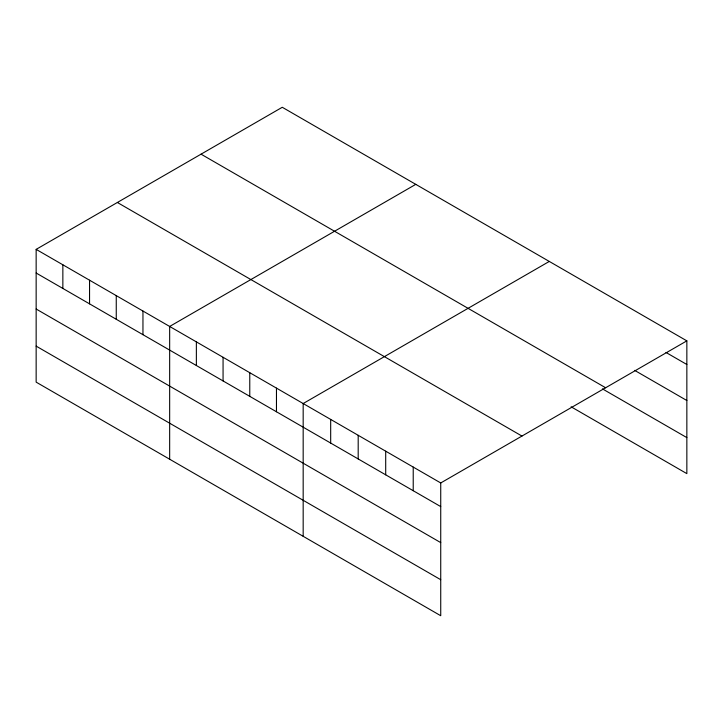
<?xml version="1.0" encoding="UTF-8"?>
<svg xmlns="http://www.w3.org/2000/svg" width="723" height="723" viewBox="0 0 723 723"><rect width="100%" height="100%" fill="white"/><g stroke="black" fill="none" stroke-linecap="round" stroke-linejoin="round"><path stroke-width="1.08" d="M36.15 249.372L440.732 482.955L440.732 615.725L36.15 382.142L36.15 249.372L282.268 107.275L686.85 340.858L686.85 473.628L571.116 406.805M415.779 184.356L169.661 326.453L169.661 459.222M549.29 261.437L303.172 403.533L303.172 536.303M440.732 482.955L686.85 340.858M665.982 352.453L686.85 364.5M634.677 370.393L686.85 400.515M201.048 154.171L605.63 387.754M602.422 388.866L686.85 437.614M117.37 202.485L521.952 436.059M36.15 273.023L440.732 506.597M36.15 309.028L440.732 542.611M36.15 346.127L440.732 579.71M413.222 467.076L413.222 490.718M385.702 451.188L385.702 474.83M358.192 435.309L358.192 458.951M330.682 419.421L330.682 443.063M276.466 388.124L276.466 411.767M249.769 372.707L249.769 396.349M223.064 357.289L223.064 380.931M196.367 341.871L196.367 365.522M142.955 311.044L142.955 334.686M116.258 295.626L116.258 319.268M89.553 280.208L89.553 303.85M62.856 264.79L62.856 288.432"/></g></svg>
